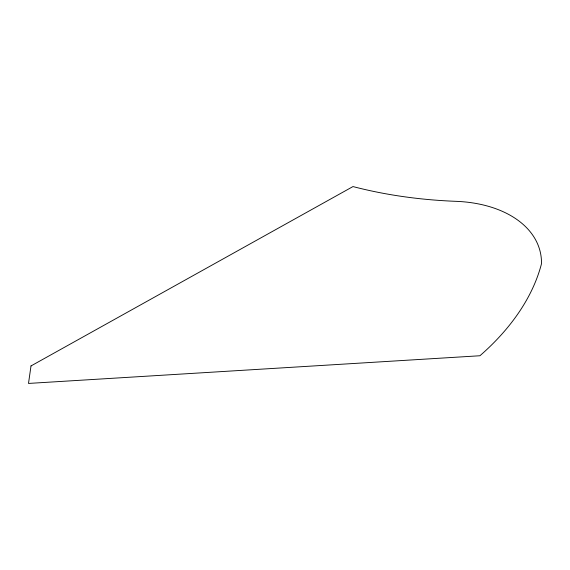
<?xml version="1.0" encoding="UTF-8"?>
<svg xmlns="http://www.w3.org/2000/svg" width="570" height="570" viewBox="0 0 570 570"><rect width="100%" height="100%" fill="white"/><g stroke="black" fill="none" stroke-linecap="round" stroke-linejoin="round"><path stroke-width="0.85" d="M31.001 365.94L28.5 383.432L479.919 355.751A263.596 169.789 -12.3 0 0 541.5 263.703A114 73.43 -12.3 0 0 456.043 201.331A395.951 255.039 -12.3 0 1 352.98 186.568L31.001 365.94"/></g></svg>
